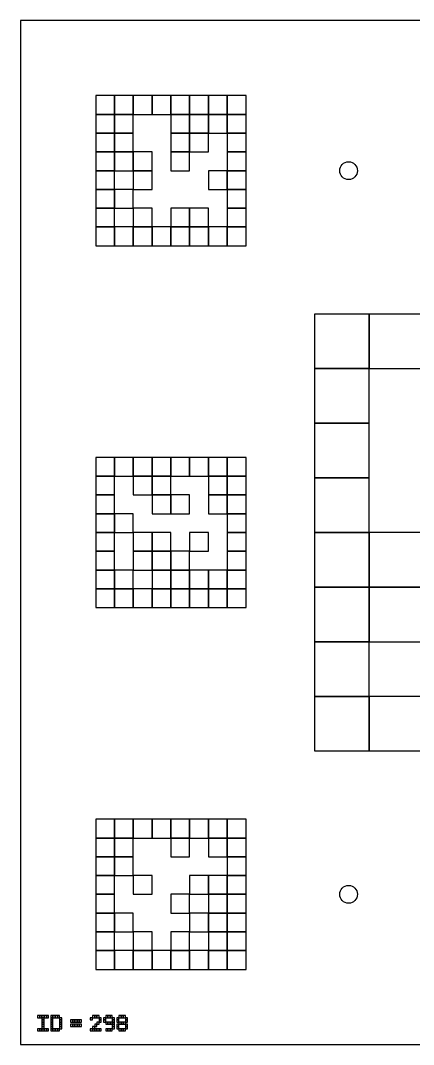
# Model space of a CAD drawing. Extents: x 0 to 1260, y 0 to 1580.
# Drawn here: x 640 to 755, y 1280 to 1580 of the extents above; entities that cross this region are included whole.
import ezdxf

# ---------------------------------------------------------------- set-up
doc = ezdxf.new("R2010")
doc.units = 0
for name, color, linetype in [('BLACK_POCKET', 7, 'CONTINUOUS'), ('BOARD_TEXT', 7, 'CONTINUOUS'), ('CUT', 7, 'CONTINUOUS'), ('MOUNT_HOLE', 6, 'CONTINUOUS')]:
    doc.layers.add(name, color=color, linetype=linetype)

msp = doc.modelspace()

# ---------------------------------------------------------------- linework, layer by layer
at = {"layer": 'BLACK_POCKET'}
for p, q in [((667.5, 1558), (662, 1558)), ((662, 1558), (662, 1552.5)), ((667.5, 1552.5), (667.5, 1558)), ((673, 1558), (667.5, 1558)), ((667.5, 1558), (667.5, 1552.5)), ((673, 1552.5), (673, 1558)), ((678.5, 1558), (673, 1558)), ((673, 1558), (673, 1552.5)), ((678.5, 1552.5), (678.5, 1558)), ((684, 1558), (678.5, 1558)), ((678.5, 1558), (678.5, 1552.5)), ((684, 1552.5), (684, 1558)), ((689.5, 1558), (684, 1558)), ((684, 1558), (684, 1552.5)), ((689.5, 1552.5), (689.5, 1558)), ((695, 1558), (689.5, 1558)), ((689.5, 1558), (689.5, 1552.5)), ((695, 1552.5), (695, 1558)), ((700.5, 1558), (695, 1558)), ((695, 1558), (695, 1552.5)), ((700.5, 1552.5), (700.5, 1558)), ((706, 1558), (700.5, 1558)), ((700.5, 1558), (700.5, 1552.5)), ((706, 1552.5), (706, 1558)), ((662, 1552.5), (667.5, 1552.5)), ((667.5, 1552.5), (662, 1552.5)), ((662, 1552.5), (662, 1547)), ((667.5, 1552.5), (673, 1552.5)), ((667.5, 1547), (667.5, 1552.5)), ((673, 1552.5), (667.5, 1552.5)), ((667.5, 1552.5), (667.5, 1547)), ((673, 1552.5), (678.5, 1552.5)), ((673, 1547), (673, 1552.5)), ((678.5, 1552.5), (684, 1552.5)), ((684, 1552.5), (689.5, 1552.5)), ((689.5, 1552.5), (684, 1552.5)), ((684, 1552.5), (684, 1547)), ((689.5, 1552.5), (695, 1552.5)), ((689.5, 1547), (689.5, 1552.5)), ((695, 1552.5), (689.5, 1552.5)), ((689.5, 1552.5), (689.5, 1547)), ((695, 1552.5), (700.5, 1552.5)), ((695, 1547), (695, 1552.5)), ((700.5, 1552.5), (695, 1552.5)), ((695, 1552.5), (695, 1547)), ((700.5, 1552.5), (706, 1552.5)), ((700.5, 1547), (700.5, 1552.5)), ((706, 1552.5), (700.5, 1552.5)), ((700.5, 1552.5), (700.5, 1547)), ((706, 1547), (706, 1552.5)), ((662, 1547), (667.5, 1547)), ((667.5, 1547), (662, 1547)), ((662, 1547), (662, 1541.5)), ((667.5, 1547), (673, 1547)), ((667.5, 1541.5), (667.5, 1547)), ((673, 1547), (667.5, 1547)), ((667.5, 1547), (667.5, 1541.5)), ((673, 1541.5), (673, 1547)), ((684, 1547), (689.5, 1547)), ((689.5, 1547), (684, 1547)), ((684, 1547), (684, 1541.5)), ((689.5, 1547), (695, 1547)), ((689.5, 1541.5), (689.5, 1547)), ((695, 1547), (689.5, 1547)), ((689.5, 1547), (689.5, 1541.5)), ((695, 1547), (700.5, 1547)), ((695, 1541.5), (695, 1547)), ((700.5, 1547), (706, 1547)), ((706, 1547), (700.5, 1547)), ((700.5, 1547), (700.5, 1541.5)), ((706, 1541.5), (706, 1547)), ((662, 1541.5), (667.5, 1541.5)), ((667.5, 1541.5), (662, 1541.5)), ((662, 1541.5), (662, 1536)), ((667.5, 1541.5), (673, 1541.5)), ((667.5, 1536), (667.5, 1541.5)), ((673, 1541.5), (667.5, 1541.5)), ((667.5, 1541.5), (667.5, 1536)), ((673, 1536), (673, 1541.5)), ((678.5, 1541.5), (673, 1541.5)), ((673, 1541.5), (673, 1536)), ((678.5, 1536), (678.5, 1541.5)), ((684, 1541.5), (689.5, 1541.5)), ((689.5, 1541.5), (684, 1541.5)), ((684, 1541.5), (684, 1536)), ((689.5, 1541.5), (695, 1541.5)), ((689.5, 1536), (689.5, 1541.5)), ((700.5, 1541.5), (706, 1541.5)), ((706, 1541.5), (700.5, 1541.5)), ((700.5, 1541.5), (700.5, 1536)), ((706, 1536), (706, 1541.5)), ((662, 1536), (667.5, 1536)), ((667.5, 1536), (662, 1536)), ((662, 1536), (662, 1530.5)), ((667.5, 1536), (673, 1536)), ((667.5, 1530.5), (667.5, 1536)), ((673, 1536), (678.5, 1536)), ((678.5, 1536), (673, 1536)), ((673, 1536), (673, 1530.5)), ((678.5, 1530.5), (678.5, 1536)), ((684, 1536), (689.5, 1536)), ((700.5, 1536), (695, 1536)), ((695, 1536), (695, 1530.5)), ((700.5, 1536), (706, 1536)), ((700.5, 1530.5), (700.5, 1536)), ((706, 1536), (700.5, 1536)), ((700.5, 1536), (700.5, 1530.5)), ((706, 1530.5), (706, 1536)), ((662, 1530.5), (667.5, 1530.5)), ((667.5, 1530.5), (662, 1530.5)), ((662, 1530.5), (662, 1525)), ((667.5, 1525), (667.5, 1530.5)), ((673, 1530.5), (667.5, 1530.5)), ((667.5, 1530.5), (667.5, 1525)), ((673, 1530.5), (678.5, 1530.5)), ((673, 1525), (673, 1530.5)), ((695, 1530.5), (700.5, 1530.5)), ((700.5, 1530.5), (706, 1530.5)), ((706, 1530.5), (700.5, 1530.5)), ((700.5, 1530.5), (700.5, 1525)), ((706, 1525), (706, 1530.5)), ((662, 1525), (667.5, 1525)), ((667.5, 1525), (662, 1525)), ((662, 1525), (662, 1519.5)), ((667.5, 1525), (673, 1525)), ((667.5, 1519.5), (667.5, 1525)), ((678.5, 1525), (673, 1525)), ((673, 1525), (673, 1519.5)), ((678.5, 1519.5), (678.5, 1525)), ((689.5, 1525), (684, 1525)), ((684, 1525), (684, 1519.5)), ((689.5, 1519.5), (689.5, 1525)), ((695, 1525), (689.5, 1525)), ((689.5, 1525), (689.5, 1519.5)), ((695, 1519.5), (695, 1525)), ((700.5, 1525), (706, 1525)), ((706, 1525), (700.5, 1525)), ((700.5, 1525), (700.5, 1519.5)), ((706, 1519.5), (706, 1525)), ((662, 1519.5), (667.5, 1519.5)), ((667.5, 1519.5), (662, 1519.5)), ((662, 1519.5), (662, 1514)), ((667.5, 1514), (667.5, 1519.5)), ((673, 1519.5), (667.5, 1519.5)), ((667.5, 1519.5), (667.5, 1514)), ((673, 1519.5), (678.5, 1519.5)), ((673, 1514), (673, 1519.5)), ((678.5, 1519.5), (673, 1519.5)), ((673, 1519.5), (673, 1514)), ((678.5, 1514), (678.5, 1519.5)), ((684, 1519.5), (678.5, 1519.5)), ((678.5, 1519.5), (678.5, 1514)), ((684, 1519.5), (689.5, 1519.5)), ((684, 1514), (684, 1519.5)), ((689.5, 1519.5), (684, 1519.5)), ((684, 1519.5), (684, 1514)), ((689.5, 1519.5), (695, 1519.5)), ((689.5, 1514), (689.5, 1519.5)), ((695, 1519.5), (689.5, 1519.5)), ((689.5, 1519.5), (689.5, 1514)), ((695, 1514), (695, 1519.5)), ((700.5, 1519.5), (695, 1519.5)), ((695, 1519.5), (695, 1514)), ((700.5, 1519.5), (706, 1519.5)), ((700.5, 1514), (700.5, 1519.5)), ((706, 1519.5), (700.5, 1519.5)), ((700.5, 1519.5), (700.5, 1514)), ((706, 1514), (706, 1519.5)), ((662, 1514), (667.5, 1514)), ((667.5, 1514), (673, 1514)), ((673, 1514), (678.5, 1514)), ((678.5, 1514), (684, 1514)), ((684, 1514), (689.5, 1514)), ((689.5, 1514), (695, 1514)), ((695, 1514), (700.5, 1514)), ((700.5, 1514), (706, 1514)), ((742, 1494), (726, 1494)), ((726, 1494), (726, 1478)), ((742, 1478), (742, 1494)), ((758, 1494), (742, 1494)), ((742, 1494), (742, 1478)), ((726, 1478), (742, 1478)), ((742, 1478), (726, 1478)), ((726, 1478), (726, 1462)), ((742, 1478), (758, 1478)), ((742, 1462), (742, 1478)), ((726, 1462), (742, 1462)), ((742, 1462), (726, 1462)), ((726, 1462), (726, 1446)), ((742, 1446), (742, 1462)), ((667.5, 1452), (662, 1452)), ((662, 1452), (662, 1446.5)), ((667.5, 1446.5), (667.5, 1452)), ((673, 1452), (667.5, 1452)), ((667.5, 1452), (667.5, 1446.5)), ((673, 1446.5), (673, 1452)), ((678.5, 1452), (673, 1452)), ((673, 1452), (673, 1446.5)), ((678.5, 1446.5), (678.5, 1452)), ((684, 1452), (678.5, 1452)), ((678.5, 1452), (678.5, 1446.5)), ((684, 1446.5), (684, 1452)), ((689.5, 1452), (684, 1452)), ((684, 1452), (684, 1446.5)), ((689.5, 1446.5), (689.5, 1452)), ((695, 1452), (689.5, 1452)), ((689.5, 1452), (689.5, 1446.5)), ((695, 1446.5), (695, 1452)), ((700.5, 1452), (695, 1452)), ((695, 1452), (695, 1446.5)), ((700.5, 1446.5), (700.5, 1452)), ((706, 1452), (700.5, 1452)), ((700.5, 1452), (700.5, 1446.5)), ((706, 1446.5), (706, 1452)), ((662, 1446.5), (667.5, 1446.5)), ((667.5, 1446.5), (662, 1446.5)), ((662, 1446.5), (662, 1441)), ((667.5, 1446.5), (673, 1446.5)), ((667.5, 1441), (667.5, 1446.5)), ((673, 1446.5), (678.5, 1446.5)), ((678.5, 1446.5), (673, 1446.5)), ((673, 1446.5), (673, 1441)), ((678.5, 1446.5), (684, 1446.5)), ((678.5, 1441), (678.5, 1446.5)), ((684, 1446.5), (678.5, 1446.5)), ((678.5, 1446.5), (678.5, 1441)), ((684, 1446.5), (689.5, 1446.5)), ((684, 1441), (684, 1446.5)), ((689.5, 1446.5), (695, 1446.5)), ((695, 1446.5), (700.5, 1446.5)), ((700.5, 1446.5), (695, 1446.5)), ((695, 1446.5), (695, 1441)), ((700.5, 1446.5), (706, 1446.5)), ((700.5, 1441), (700.5, 1446.5)), ((706, 1446.5), (700.5, 1446.5)), ((700.5, 1446.5), (700.5, 1441)), ((706, 1441), (706, 1446.5)), ((726, 1446), (742, 1446)), ((742, 1446), (726, 1446)), ((726, 1446), (726, 1430)), ((742, 1430), (742, 1446)), ((662, 1441), (667.5, 1441)), ((667.5, 1441), (662, 1441)), ((662, 1441), (662, 1435.5)), ((667.5, 1435.5), (667.5, 1441)), ((673, 1441), (678.5, 1441)), ((678.5, 1441), (684, 1441)), ((684, 1441), (678.5, 1441)), ((678.5, 1441), (678.5, 1435.5)), ((684, 1435.5), (684, 1441)), ((689.5, 1441), (684, 1441)), ((684, 1441), (684, 1435.5)), ((689.5, 1435.5), (689.5, 1441)), ((695, 1441), (700.5, 1441)), ((700.5, 1441), (695, 1441)), ((695, 1441), (695, 1435.5)), ((700.5, 1441), (706, 1441)), ((700.5, 1435.5), (700.5, 1441)), ((706, 1441), (700.5, 1441)), ((700.5, 1441), (700.5, 1435.5)), ((706, 1435.5), (706, 1441)), ((662, 1435.5), (667.5, 1435.5)), ((667.5, 1435.5), (662, 1435.5)), ((662, 1435.5), (662, 1430)), ((667.5, 1430), (667.5, 1435.5)), ((673, 1435.5), (667.5, 1435.5)), ((667.5, 1435.5), (667.5, 1430)), ((673, 1430), (673, 1435.5)), ((678.5, 1435.5), (684, 1435.5)), ((684, 1435.5), (689.5, 1435.5)), ((695, 1435.5), (700.5, 1435.5)), ((700.5, 1435.5), (706, 1435.5)), ((706, 1435.5), (700.5, 1435.5)), ((700.5, 1435.5), (700.5, 1430)), ((706, 1430), (706, 1435.5)), ((662, 1430), (667.5, 1430)), ((667.5, 1430), (662, 1430)), ((662, 1430), (662, 1424.5)), ((667.5, 1430), (673, 1430)), ((667.5, 1424.5), (667.5, 1430)), ((678.5, 1430), (673, 1430)), ((673, 1430), (673, 1424.5)), ((678.5, 1424.5), (678.5, 1430)), ((684, 1430), (678.5, 1430)), ((678.5, 1430), (678.5, 1424.5)), ((684, 1424.5), (684, 1430)), ((695, 1430), (689.5, 1430)), ((689.5, 1430), (689.5, 1424.5)), ((695, 1424.5), (695, 1430)), ((700.5, 1430), (706, 1430)), ((706, 1430), (700.5, 1430)), ((700.5, 1430), (700.5, 1424.5)), ((706, 1424.5), (706, 1430)), ((726, 1430), (742, 1430)), ((742, 1430), (726, 1430)), ((726, 1430), (726, 1414)), ((742, 1414), (742, 1430)), ((758, 1430), (742, 1430)), ((742, 1430), (742, 1414)), ((662, 1424.5), (667.5, 1424.5)), ((667.5, 1424.5), (662, 1424.5)), ((662, 1424.5), (662, 1419)), ((667.5, 1419), (667.5, 1424.5)), ((673, 1424.5), (678.5, 1424.5)), ((678.5, 1424.5), (673, 1424.5)), ((673, 1424.5), (673, 1419)), ((678.5, 1424.5), (684, 1424.5)), ((678.5, 1419), (678.5, 1424.5)), ((684, 1424.5), (678.5, 1424.5)), ((678.5, 1424.5), (678.5, 1419)), ((684, 1419), (684, 1424.5)), ((689.5, 1424.5), (684, 1424.5)), ((684, 1424.5), (684, 1419)), ((689.5, 1424.5), (695, 1424.5)), ((689.5, 1419), (689.5, 1424.5)), ((700.5, 1424.5), (706, 1424.5)), ((706, 1424.5), (700.5, 1424.5)), ((700.5, 1424.5), (700.5, 1419)), ((706, 1419), (706, 1424.5)), ((662, 1419), (667.5, 1419)), ((667.5, 1419), (662, 1419)), ((662, 1419), (662, 1413.5)), ((667.5, 1413.5), (667.5, 1419)), ((673, 1419), (667.5, 1419)), ((667.5, 1419), (667.5, 1413.5)), ((673, 1419), (678.5, 1419)), ((673, 1413.5), (673, 1419)), ((678.5, 1419), (684, 1419)), ((684, 1419), (678.5, 1419)), ((678.5, 1419), (678.5, 1413.5)), ((684, 1419), (689.5, 1419)), ((684, 1413.5), (684, 1419)), ((689.5, 1419), (684, 1419)), ((684, 1419), (684, 1413.5)), ((689.5, 1413.5), (689.5, 1419)), ((695, 1419), (689.5, 1419)), ((689.5, 1419), (689.5, 1413.5)), ((695, 1413.5), (695, 1419)), ((700.5, 1419), (695, 1419)), ((695, 1419), (695, 1413.5)), ((700.5, 1419), (706, 1419)), ((700.5, 1413.5), (700.5, 1419)), ((706, 1419), (700.5, 1419)), ((700.5, 1419), (700.5, 1413.5)), ((706, 1413.5), (706, 1419)), ((662, 1413.5), (667.5, 1413.5)), ((667.5, 1413.5), (662, 1413.5)), ((662, 1413.5), (662, 1408)), ((667.5, 1413.5), (673, 1413.5)), ((667.5, 1408), (667.5, 1413.5)), ((673, 1413.5), (667.5, 1413.5)), ((667.5, 1413.5), (667.5, 1408)), ((673, 1408), (673, 1413.5)), ((678.5, 1413.5), (673, 1413.5)), ((673, 1413.5), (673, 1408)), ((678.5, 1413.5), (684, 1413.5)), ((678.5, 1408), (678.5, 1413.5)), ((684, 1413.5), (678.5, 1413.5)), ((678.5, 1413.5), (678.5, 1408)), ((684, 1413.5), (689.5, 1413.5)), ((684, 1408), (684, 1413.5)), ((689.5, 1413.5), (684, 1413.5)), ((684, 1413.5), (684, 1408)), ((689.5, 1413.5), (695, 1413.5)), ((689.5, 1408), (689.5, 1413.5)), ((695, 1413.5), (689.5, 1413.5)), ((689.5, 1413.5), (689.5, 1408)), ((695, 1413.5), (700.5, 1413.5)), ((695, 1408), (695, 1413.5)), ((700.5, 1413.5), (695, 1413.5)), ((695, 1413.5), (695, 1408)), ((700.5, 1413.5), (706, 1413.5)), ((700.5, 1408), (700.5, 1413.5)), ((706, 1413.5), (700.5, 1413.5)), ((700.5, 1413.5), (700.5, 1408)), ((706, 1408), (706, 1413.5)), ((726, 1414), (742, 1414)), ((742, 1414), (726, 1414)), ((726, 1414), (726, 1398)), ((742, 1414), (758, 1414)), ((742, 1398), (742, 1414)), ((758, 1414), (742, 1414)), ((742, 1414), (742, 1398)), ((662, 1408), (667.5, 1408)), ((667.5, 1408), (673, 1408)), ((673, 1408), (678.5, 1408)), ((678.5, 1408), (684, 1408)), ((684, 1408), (689.5, 1408)), ((689.5, 1408), (695, 1408)), ((695, 1408), (700.5, 1408)), ((700.5, 1408), (706, 1408)), ((726, 1398), (742, 1398)), ((742, 1398), (726, 1398)), ((726, 1398), (726, 1382)), ((742, 1398), (758, 1398)), ((742, 1382), (742, 1398)), ((726, 1382), (742, 1382)), ((742, 1382), (726, 1382)), ((726, 1382), (726, 1366)), ((742, 1366), (742, 1382)), ((758, 1382), (742, 1382)), ((742, 1382), (742, 1366)), ((726, 1366), (742, 1366)), ((742, 1366), (758, 1366)), ((667.5, 1346), (662, 1346)), ((662, 1346), (662, 1340.5)), ((667.5, 1340.5), (667.5, 1346)), ((673, 1346), (667.5, 1346)), ((667.5, 1346), (667.5, 1340.5)), ((673, 1340.5), (673, 1346)), ((678.5, 1346), (673, 1346)), ((673, 1346), (673, 1340.5)), ((678.5, 1340.5), (678.5, 1346)), ((684, 1346), (678.5, 1346)), ((678.5, 1346), (678.5, 1340.5)), ((684, 1340.5), (684, 1346)), ((689.5, 1346), (684, 1346)), ((684, 1346), (684, 1340.5)), ((689.5, 1340.5), (689.5, 1346)), ((695, 1346), (689.5, 1346)), ((689.5, 1346), (689.5, 1340.5)), ((695, 1340.5), (695, 1346)), ((700.5, 1346), (695, 1346)), ((695, 1346), (695, 1340.5)), ((700.5, 1340.5), (700.5, 1346)), ((706, 1346), (700.5, 1346)), ((700.5, 1346), (700.5, 1340.5)), ((706, 1340.5), (706, 1346)), ((662, 1340.5), (667.5, 1340.5)), ((667.5, 1340.5), (662, 1340.5)), ((662, 1340.5), (662, 1335)), ((667.5, 1340.5), (673, 1340.5)), ((667.5, 1335), (667.5, 1340.5)), ((673, 1340.5), (667.5, 1340.5)), ((667.5, 1340.5), (667.5, 1335)), ((673, 1340.5), (678.5, 1340.5)), ((673, 1335), (673, 1340.5)), ((678.5, 1340.5), (684, 1340.5)), ((684, 1340.5), (689.5, 1340.5)), ((689.5, 1340.5), (684, 1340.5)), ((684, 1340.5), (684, 1335)), ((689.5, 1340.5), (695, 1340.5)), ((689.5, 1335), (689.5, 1340.5)), ((695, 1340.5), (700.5, 1340.5)), ((700.5, 1340.5), (695, 1340.5)), ((695, 1340.5), (695, 1335)), ((700.5, 1340.5), (706, 1340.5)), ((700.5, 1335), (700.5, 1340.5)), ((706, 1340.5), (700.5, 1340.5)), ((700.5, 1340.5), (700.5, 1335)), ((706, 1335), (706, 1340.5)), ((662, 1335), (667.5, 1335)), ((667.5, 1335), (662, 1335)), ((662, 1335), (662, 1329.5)), ((667.5, 1335), (673, 1335)), ((667.5, 1329.5), (667.5, 1335)), ((673, 1335), (667.5, 1335)), ((667.5, 1335), (667.5, 1329.5)), ((673, 1329.5), (673, 1335)), ((684, 1335), (689.5, 1335)), ((695, 1335), (700.5, 1335)), ((700.5, 1335), (706, 1335)), ((706, 1335), (700.5, 1335)), ((700.5, 1335), (700.5, 1329.5)), ((706, 1329.5), (706, 1335)), ((662, 1329.5), (667.5, 1329.5)), ((667.5, 1329.5), (662, 1329.5)), ((662, 1329.5), (662, 1324)), ((667.5, 1329.5), (673, 1329.5)), ((667.5, 1324), (667.5, 1329.5)), ((678.5, 1329.5), (673, 1329.5)), ((673, 1329.5), (673, 1324)), ((678.5, 1324), (678.5, 1329.5)), ((695, 1329.5), (689.5, 1329.5)), ((689.5, 1329.5), (689.5, 1324)), ((695, 1324), (695, 1329.5)), ((700.5, 1329.5), (695, 1329.5)), ((695, 1329.5), (695, 1324)), ((700.5, 1329.5), (706, 1329.5)), ((700.5, 1324), (700.5, 1329.5)), ((706, 1329.5), (700.5, 1329.5)), ((700.5, 1329.5), (700.5, 1324)), ((706, 1324), (706, 1329.5)), ((662, 1324), (667.5, 1324)), ((667.5, 1324), (662, 1324)), ((662, 1324), (662, 1318.5)), ((667.5, 1318.5), (667.5, 1324)), ((673, 1324), (678.5, 1324)), ((689.5, 1324), (684, 1324)), ((684, 1324), (684, 1318.5)), ((689.5, 1324), (695, 1324)), ((689.5, 1318.5), (689.5, 1324)), ((695, 1324), (700.5, 1324)), ((700.5, 1324), (695, 1324)), ((695, 1324), (695, 1318.5)), ((700.5, 1324), (706, 1324)), ((700.5, 1318.5), (700.5, 1324)), ((706, 1324), (700.5, 1324)), ((700.5, 1324), (700.5, 1318.5)), ((706, 1318.5), (706, 1324)), ((662, 1318.5), (667.5, 1318.5)), ((667.5, 1318.5), (662, 1318.5)), ((662, 1318.5), (662, 1313)), ((667.5, 1313), (667.5, 1318.5)), ((673, 1318.5), (667.5, 1318.5)), ((667.5, 1318.5), (667.5, 1313)), ((673, 1313), (673, 1318.5)), ((684, 1318.5), (689.5, 1318.5)), ((695, 1318.5), (689.5, 1318.5)), ((689.5, 1318.5), (689.5, 1313)), ((695, 1318.5), (700.5, 1318.5)), ((695, 1313), (695, 1318.5)), ((700.5, 1318.5), (695, 1318.5)), ((695, 1318.5), (695, 1313)), ((700.5, 1318.5), (706, 1318.5)), ((700.5, 1313), (700.5, 1318.5)), ((706, 1318.5), (700.5, 1318.5)), ((700.5, 1318.5), (700.5, 1313)), ((706, 1313), (706, 1318.5)), ((662, 1313), (667.5, 1313)), ((667.5, 1313), (662, 1313)), ((662, 1313), (662, 1307.5)), ((667.5, 1313), (673, 1313)), ((667.5, 1307.5), (667.5, 1313)), ((678.5, 1313), (673, 1313)), ((673, 1313), (673, 1307.5)), ((678.5, 1307.5), (678.5, 1313)), ((689.5, 1313), (684, 1313)), ((684, 1313), (684, 1307.5)), ((689.5, 1313), (695, 1313)), ((689.5, 1307.5), (689.5, 1313)), ((695, 1313), (700.5, 1313)), ((700.5, 1313), (695, 1313)), ((695, 1313), (695, 1307.5)), ((700.5, 1313), (706, 1313)), ((700.5, 1307.5), (700.5, 1313)), ((706, 1313), (700.5, 1313)), ((700.5, 1313), (700.5, 1307.5)), ((706, 1307.5), (706, 1313)), ((662, 1307.5), (667.5, 1307.5)), ((667.5, 1307.5), (662, 1307.5)), ((662, 1307.5), (662, 1302)), ((667.5, 1302), (667.5, 1307.5)), ((673, 1307.5), (667.5, 1307.5)), ((667.5, 1307.5), (667.5, 1302)), ((673, 1307.5), (678.5, 1307.5)), ((673, 1302), (673, 1307.5)), ((678.5, 1307.5), (673, 1307.5)), ((673, 1307.5), (673, 1302)), ((678.5, 1302), (678.5, 1307.5)), ((684, 1307.5), (678.5, 1307.5)), ((678.5, 1307.5), (678.5, 1302)), ((684, 1307.5), (689.5, 1307.5)), ((684, 1302), (684, 1307.5)), ((689.5, 1307.5), (684, 1307.5)), ((684, 1307.5), (684, 1302)), ((689.5, 1302), (689.5, 1307.5)), ((695, 1307.5), (689.5, 1307.5)), ((689.5, 1307.5), (689.5, 1302)), ((695, 1307.5), (700.5, 1307.5)), ((695, 1302), (695, 1307.5)), ((700.5, 1307.5), (695, 1307.5)), ((695, 1307.5), (695, 1302)), ((700.5, 1307.5), (706, 1307.5)), ((700.5, 1302), (700.5, 1307.5)), ((706, 1307.5), (700.5, 1307.5)), ((700.5, 1307.5), (700.5, 1302)), ((706, 1302), (706, 1307.5)), ((662, 1302), (667.5, 1302)), ((667.5, 1302), (673, 1302)), ((673, 1302), (678.5, 1302)), ((678.5, 1302), (684, 1302)), ((684, 1302), (689.5, 1302)), ((689.5, 1302), (695, 1302)), ((695, 1302), (700.5, 1302)), ((700.5, 1302), (706, 1302))]:
    msp.add_line(p, q, dxfattribs=at)
at = {"layer": 'BOARD_TEXT'}
for p, q in [((645.642857, 1288.5), (645, 1288.5)), ((645, 1288.5), (645, 1287.857143)), ((645, 1287.857143), (645.642857, 1287.857143)), ((645.642857, 1287.857143), (645.642857, 1288.5)), ((646.285714, 1288.5), (645.642857, 1288.5)), ((645.642857, 1288.5), (645.642857, 1287.857143)), ((645.642857, 1287.857143), (646.285714, 1287.857143)), ((646.285714, 1287.857143), (646.285714, 1288.5)), ((646.928571, 1288.5), (646.285714, 1288.5)), ((646.285714, 1288.5), (646.285714, 1287.857143)), ((646.285714, 1287.857143), (646.928571, 1287.857143)), ((646.928571, 1287.857143), (646.285714, 1287.857143)), ((646.285714, 1287.857143), (646.285714, 1287.214286)), ((646.285714, 1287.214286), (646.928571, 1287.214286)), ((646.928571, 1287.214286), (646.285714, 1287.214286)), ((646.285714, 1287.214286), (646.285714, 1286.571429)), ((646.928571, 1287.857143), (646.928571, 1288.5)), ((647.571429, 1288.5), (646.928571, 1288.5)), ((646.928571, 1288.5), (646.928571, 1287.857143)), ((646.928571, 1287.857143), (647.571429, 1287.857143)), ((646.928571, 1287.214286), (646.928571, 1287.857143)), ((646.928571, 1286.571429), (646.928571, 1287.214286)), ((647.571429, 1287.857143), (647.571429, 1288.5)), ((648.214286, 1288.5), (647.571429, 1288.5)), ((647.571429, 1288.5), (647.571429, 1287.857143)), ((647.571429, 1287.857143), (648.214286, 1287.857143)), ((648.214286, 1287.857143), (648.214286, 1288.5)), ((649.5, 1288.5), (648.857143, 1288.5)), ((648.857143, 1288.5), (648.857143, 1287.857143)), ((648.857143, 1287.857143), (649.5, 1287.857143)), ((649.5, 1287.857143), (648.857143, 1287.857143)), ((648.857143, 1287.857143), (648.857143, 1287.214286)), ((648.857143, 1287.214286), (649.5, 1287.214286)), ((649.5, 1287.214286), (648.857143, 1287.214286)), ((648.857143, 1287.214286), (648.857143, 1286.571429)), ((649.5, 1287.857143), (649.5, 1288.5)), ((650.142857, 1288.5), (649.5, 1288.5)), ((649.5, 1288.5), (649.5, 1287.857143)), ((649.5, 1287.857143), (650.142857, 1287.857143)), ((649.5, 1287.214286), (649.5, 1287.857143)), ((649.5, 1286.571429), (649.5, 1287.214286)), ((650.142857, 1287.857143), (650.142857, 1288.5)), ((650.785714, 1288.5), (650.142857, 1288.5)), ((650.142857, 1288.5), (650.142857, 1287.857143)), ((650.142857, 1287.857143), (650.785714, 1287.857143)), ((650.785714, 1287.857143), (650.785714, 1288.5)), ((651.428571, 1288.5), (650.785714, 1288.5)), ((650.785714, 1288.5), (650.785714, 1287.857143)), ((650.785714, 1287.857143), (651.428571, 1287.857143)), ((651.428571, 1287.857143), (651.428571, 1288.5)), ((652.071429, 1287.857143), (651.428571, 1287.857143)), ((651.428571, 1287.857143), (651.428571, 1287.214286)), ((651.428571, 1287.214286), (652.071429, 1287.214286)), ((652.071429, 1287.214286), (651.428571, 1287.214286)), ((651.428571, 1287.214286), (651.428571, 1286.571429)), ((652.071429, 1287.214286), (652.071429, 1287.857143)), ((652.071429, 1286.571429), (652.071429, 1287.214286)), ((655.285714, 1287.214286), (654.642857, 1287.214286)), ((654.642857, 1287.214286), (654.642857, 1286.571429)), ((655.285714, 1286.571429), (655.285714, 1287.214286)), ((655.928571, 1287.214286), (655.285714, 1287.214286)), ((655.285714, 1287.214286), (655.285714, 1286.571429)), ((655.928571, 1286.571429), (655.928571, 1287.214286)), ((656.571429, 1287.214286), (655.928571, 1287.214286)), ((655.928571, 1287.214286), (655.928571, 1286.571429)), ((656.571429, 1286.571429), (656.571429, 1287.214286)), ((657.214286, 1287.214286), (656.571429, 1287.214286)), ((656.571429, 1287.214286), (656.571429, 1286.571429)), ((657.214286, 1286.571429), (657.214286, 1287.214286)), ((657.857143, 1287.214286), (657.214286, 1287.214286)), ((657.214286, 1287.214286), (657.214286, 1286.571429)), ((657.857143, 1286.571429), (657.857143, 1287.214286)), ((661.071429, 1287.857143), (660.428571, 1287.857143)), ((660.428571, 1287.857143), (660.428571, 1287.214286)), ((660.428571, 1287.214286), (661.071429, 1287.214286)), ((661.714286, 1288.5), (661.071429, 1288.5)), ((661.071429, 1288.5), (661.071429, 1287.857143)), ((661.071429, 1287.857143), (661.714286, 1287.857143)), ((661.071429, 1287.214286), (661.071429, 1287.857143)), ((661.714286, 1287.857143), (661.714286, 1288.5)), ((662.357143, 1288.5), (661.714286, 1288.5)), ((661.714286, 1288.5), (661.714286, 1287.857143)), ((661.714286, 1287.857143), (662.357143, 1287.857143)), ((662.357143, 1287.857143), (662.357143, 1288.5)), ((663, 1288.5), (662.357143, 1288.5)), ((662.357143, 1288.5), (662.357143, 1287.857143)), ((662.357143, 1287.857143), (663, 1287.857143)), ((663, 1287.857143), (663, 1288.5)), ((663.642857, 1287.857143), (663, 1287.857143)), ((663, 1287.857143), (663, 1287.214286)), ((663, 1287.214286), (663.642857, 1287.214286)), ((663.642857, 1287.214286), (663, 1287.214286)), ((663, 1287.214286), (663, 1286.571429)), ((663.642857, 1287.214286), (663.642857, 1287.857143)), ((663.642857, 1286.571429), (663.642857, 1287.214286)), ((664.928571, 1287.857143), (664.285714, 1287.857143)), ((664.285714, 1287.857143), (664.285714, 1287.214286)), ((664.285714, 1287.214286), (664.928571, 1287.214286)), ((664.928571, 1287.214286), (664.285714, 1287.214286)), ((664.285714, 1287.214286), (664.285714, 1286.571429)), ((665.571429, 1288.5), (664.928571, 1288.5)), ((664.928571, 1288.5), (664.928571, 1287.857143)), ((664.928571, 1287.857143), (665.571429, 1287.857143)), ((664.928571, 1287.214286), (664.928571, 1287.857143)), ((664.928571, 1286.571429), (664.928571, 1287.214286)), ((665.571429, 1287.857143), (665.571429, 1288.5)), ((666.214286, 1288.5), (665.571429, 1288.5)), ((665.571429, 1288.5), (665.571429, 1287.857143)), ((665.571429, 1287.857143), (666.214286, 1287.857143)), ((666.214286, 1287.857143), (666.214286, 1288.5)), ((666.857143, 1288.5), (666.214286, 1288.5)), ((666.214286, 1288.5), (666.214286, 1287.857143)), ((666.214286, 1287.857143), (666.857143, 1287.857143)), ((666.857143, 1287.857143), (666.857143, 1288.5)), ((667.5, 1287.857143), (666.857143, 1287.857143)), ((666.857143, 1287.857143), (666.857143, 1287.214286)), ((666.857143, 1287.214286), (667.5, 1287.214286)), ((667.5, 1287.214286), (666.857143, 1287.214286)), ((666.857143, 1287.214286), (666.857143, 1286.571429)), ((667.5, 1287.214286), (667.5, 1287.857143)), ((667.5, 1286.571429), (667.5, 1287.214286)), ((668.785714, 1287.857143), (668.142857, 1287.857143)), ((668.142857, 1287.857143), (668.142857, 1287.214286)), ((668.142857, 1287.214286), (668.785714, 1287.214286)), ((668.785714, 1287.214286), (668.142857, 1287.214286)), ((668.142857, 1287.214286), (668.142857, 1286.571429)), ((669.428571, 1288.5), (668.785714, 1288.5)), ((668.785714, 1288.5), (668.785714, 1287.857143)), ((668.785714, 1287.857143), (669.428571, 1287.857143)), ((668.785714, 1287.214286), (668.785714, 1287.857143)), ((668.785714, 1286.571429), (668.785714, 1287.214286)), ((669.428571, 1287.857143), (669.428571, 1288.5)), ((670.071429, 1288.5), (669.428571, 1288.5)), ((669.428571, 1288.5), (669.428571, 1287.857143)), ((669.428571, 1287.857143), (670.071429, 1287.857143)), ((670.071429, 1287.857143), (670.071429, 1288.5)), ((670.714286, 1288.5), (670.071429, 1288.5)), ((670.071429, 1288.5), (670.071429, 1287.857143)), ((670.071429, 1287.857143), (670.714286, 1287.857143)), ((670.714286, 1287.857143), (670.714286, 1288.5)), ((671.357143, 1287.857143), (670.714286, 1287.857143)), ((670.714286, 1287.857143), (670.714286, 1287.214286)), ((670.714286, 1287.214286), (671.357143, 1287.214286)), ((671.357143, 1287.214286), (670.714286, 1287.214286)), ((670.714286, 1287.214286), (670.714286, 1286.571429)), ((671.357143, 1287.214286), (671.357143, 1287.857143)), ((671.357143, 1286.571429), (671.357143, 1287.214286)), ((645.642857, 1284.642857), (645, 1284.642857)), ((645, 1284.642857), (645, 1284)), ((645, 1284), (645.642857, 1284)), ((645.642857, 1284), (645.642857, 1284.642857)), ((646.285714, 1284.642857), (645.642857, 1284.642857)), ((645.642857, 1284.642857), (645.642857, 1284)), ((645.642857, 1284), (646.285714, 1284)), ((646.285714, 1286.571429), (646.928571, 1286.571429)), ((646.928571, 1286.571429), (646.285714, 1286.571429)), ((646.285714, 1286.571429), (646.285714, 1285.928571)), ((646.285714, 1285.928571), (646.928571, 1285.928571)), ((646.928571, 1285.928571), (646.285714, 1285.928571)), ((646.285714, 1285.928571), (646.285714, 1285.285714)), ((646.285714, 1285.285714), (646.928571, 1285.285714)), ((646.928571, 1285.285714), (646.285714, 1285.285714)), ((646.285714, 1285.285714), (646.285714, 1284.642857)), ((646.285714, 1284.642857), (646.928571, 1284.642857)), ((646.285714, 1284), (646.285714, 1284.642857)), ((646.928571, 1284.642857), (646.285714, 1284.642857)), ((646.285714, 1284.642857), (646.285714, 1284)), ((646.285714, 1284), (646.928571, 1284)), ((646.928571, 1285.928571), (646.928571, 1286.571429)), ((646.928571, 1285.285714), (646.928571, 1285.928571)), ((646.928571, 1284.642857), (646.928571, 1285.285714)), ((646.928571, 1284), (646.928571, 1284.642857)), ((647.571429, 1284.642857), (646.928571, 1284.642857)), ((646.928571, 1284.642857), (646.928571, 1284)), ((646.928571, 1284), (647.571429, 1284)), ((647.571429, 1284), (647.571429, 1284.642857)), ((648.214286, 1284.642857), (647.571429, 1284.642857)), ((647.571429, 1284.642857), (647.571429, 1284)), ((647.571429, 1284), (648.214286, 1284)), ((648.214286, 1284), (648.214286, 1284.642857)), ((648.857143, 1286.571429), (649.5, 1286.571429)), ((649.5, 1286.571429), (648.857143, 1286.571429)), ((648.857143, 1286.571429), (648.857143, 1285.928571)), ((648.857143, 1285.928571), (649.5, 1285.928571)), ((649.5, 1285.928571), (648.857143, 1285.928571)), ((648.857143, 1285.928571), (648.857143, 1285.285714)), ((648.857143, 1285.285714), (649.5, 1285.285714)), ((649.5, 1285.285714), (648.857143, 1285.285714)), ((648.857143, 1285.285714), (648.857143, 1284.642857)), ((648.857143, 1284.642857), (649.5, 1284.642857)), ((649.5, 1284.642857), (648.857143, 1284.642857)), ((648.857143, 1284.642857), (648.857143, 1284)), ((648.857143, 1284), (649.5, 1284)), ((649.5, 1285.928571), (649.5, 1286.571429)), ((649.5, 1285.285714), (649.5, 1285.928571)), ((649.5, 1284.642857), (649.5, 1285.285714)), ((649.5, 1284), (649.5, 1284.642857)), ((650.142857, 1284.642857), (649.5, 1284.642857)), ((649.5, 1284.642857), (649.5, 1284)), ((649.5, 1284), (650.142857, 1284)), ((650.142857, 1284), (650.142857, 1284.642857)), ((650.785714, 1284.642857), (650.142857, 1284.642857)), ((650.142857, 1284.642857), (650.142857, 1284)), ((650.142857, 1284), (650.785714, 1284)), ((650.785714, 1284), (650.785714, 1284.642857)), ((651.428571, 1284.642857), (650.785714, 1284.642857)), ((650.785714, 1284.642857), (650.785714, 1284)), ((650.785714, 1284), (651.428571, 1284)), ((651.428571, 1286.571429), (652.071429, 1286.571429)), ((652.071429, 1286.571429), (651.428571, 1286.571429)), ((651.428571, 1286.571429), (651.428571, 1285.928571)), ((651.428571, 1285.928571), (652.071429, 1285.928571)), ((652.071429, 1285.928571), (651.428571, 1285.928571)), ((651.428571, 1285.928571), (651.428571, 1285.285714)), ((651.428571, 1285.285714), (652.071429, 1285.285714)), ((652.071429, 1285.285714), (651.428571, 1285.285714)), ((651.428571, 1285.285714), (651.428571, 1284.642857)), ((651.428571, 1284.642857), (652.071429, 1284.642857)), ((651.428571, 1284), (651.428571, 1284.642857)), ((652.071429, 1285.928571), (652.071429, 1286.571429)), ((652.071429, 1285.285714), (652.071429, 1285.928571)), ((652.071429, 1284.642857), (652.071429, 1285.285714)), ((654.642857, 1286.571429), (655.285714, 1286.571429)), ((655.285714, 1285.928571), (654.642857, 1285.928571)), ((654.642857, 1285.928571), (654.642857, 1285.285714)), ((654.642857, 1285.285714), (655.285714, 1285.285714)), ((655.285714, 1286.571429), (655.928571, 1286.571429)), ((655.285714, 1285.285714), (655.285714, 1285.928571)), ((655.928571, 1285.928571), (655.285714, 1285.928571)), ((655.285714, 1285.928571), (655.285714, 1285.285714)), ((655.285714, 1285.285714), (655.928571, 1285.285714)), ((655.928571, 1286.571429), (656.571429, 1286.571429)), ((655.928571, 1285.285714), (655.928571, 1285.928571)), ((656.571429, 1285.928571), (655.928571, 1285.928571)), ((655.928571, 1285.928571), (655.928571, 1285.285714)), ((655.928571, 1285.285714), (656.571429, 1285.285714)), ((656.571429, 1286.571429), (657.214286, 1286.571429)), ((656.571429, 1285.285714), (656.571429, 1285.928571)), ((657.214286, 1285.928571), (656.571429, 1285.928571)), ((656.571429, 1285.928571), (656.571429, 1285.285714)), ((656.571429, 1285.285714), (657.214286, 1285.285714)), ((657.214286, 1286.571429), (657.857143, 1286.571429)), ((657.214286, 1285.285714), (657.214286, 1285.928571)), ((657.857143, 1285.928571), (657.214286, 1285.928571)), ((657.214286, 1285.928571), (657.214286, 1285.285714)), ((657.214286, 1285.285714), (657.857143, 1285.285714)), ((657.857143, 1285.285714), (657.857143, 1285.928571)), ((661.071429, 1284.642857), (660.428571, 1284.642857)), ((660.428571, 1284.642857), (660.428571, 1284)), ((660.428571, 1284), (661.071429, 1284)), ((661.714286, 1285.285714), (661.071429, 1285.285714)), ((661.071429, 1285.285714), (661.071429, 1284.642857)), ((661.071429, 1284.642857), (661.714286, 1284.642857)), ((661.071429, 1284), (661.071429, 1284.642857)), ((661.714286, 1284.642857), (661.071429, 1284.642857)), ((661.071429, 1284.642857), (661.071429, 1284)), ((661.071429, 1284), (661.714286, 1284)), ((662.357143, 1285.928571), (661.714286, 1285.928571)), ((661.714286, 1285.928571), (661.714286, 1285.285714)), ((661.714286, 1285.285714), (662.357143, 1285.285714)), ((661.714286, 1284.642857), (661.714286, 1285.285714)), ((661.714286, 1284), (661.714286, 1284.642857)), ((662.357143, 1284.642857), (661.714286, 1284.642857)), ((661.714286, 1284.642857), (661.714286, 1284)), ((661.714286, 1284), (662.357143, 1284)), ((663, 1286.571429), (662.357143, 1286.571429)), ((662.357143, 1286.571429), (662.357143, 1285.928571)), ((662.357143, 1285.928571), (663, 1285.928571)), ((662.357143, 1285.285714), (662.357143, 1285.928571)), ((662.357143, 1284), (662.357143, 1284.642857)), ((663, 1284.642857), (662.357143, 1284.642857)), ((662.357143, 1284.642857), (662.357143, 1284)), ((662.357143, 1284), (663, 1284)), ((663, 1286.571429), (663.642857, 1286.571429)), ((663, 1285.928571), (663, 1286.571429)), ((663, 1284), (663, 1284.642857)), ((663.642857, 1284.642857), (663, 1284.642857)), ((663, 1284.642857), (663, 1284)), ((663, 1284), (663.642857, 1284)), ((663.642857, 1284), (663.642857, 1284.642857)), ((664.285714, 1286.571429), (664.928571, 1286.571429)), ((665.571429, 1286.571429), (664.928571, 1286.571429)), ((664.928571, 1286.571429), (664.928571, 1285.928571)), ((664.928571, 1285.928571), (665.571429, 1285.928571)), ((665.571429, 1284.642857), (664.928571, 1284.642857)), ((664.928571, 1284.642857), (664.928571, 1284)), ((664.928571, 1284), (665.571429, 1284)), ((665.571429, 1285.928571), (665.571429, 1286.571429)), ((666.214286, 1286.571429), (665.571429, 1286.571429)), ((665.571429, 1286.571429), (665.571429, 1285.928571)), ((665.571429, 1285.928571), (666.214286, 1285.928571)), ((665.571429, 1284), (665.571429, 1284.642857)), ((666.214286, 1284.642857), (665.571429, 1284.642857)), ((665.571429, 1284.642857), (665.571429, 1284)), ((665.571429, 1284), (666.214286, 1284)), ((666.214286, 1285.928571), (666.214286, 1286.571429)), ((666.857143, 1286.571429), (666.214286, 1286.571429)), ((666.214286, 1286.571429), (666.214286, 1285.928571)), ((666.214286, 1285.928571), (666.857143, 1285.928571)), ((666.214286, 1284), (666.214286, 1284.642857)), ((666.857143, 1284.642857), (666.214286, 1284.642857)), ((666.214286, 1284.642857), (666.214286, 1284)), ((666.214286, 1284), (666.857143, 1284)), ((666.857143, 1286.571429), (667.5, 1286.571429)), ((666.857143, 1285.928571), (666.857143, 1286.571429)), ((667.5, 1286.571429), (666.857143, 1286.571429)), ((666.857143, 1286.571429), (666.857143, 1285.928571)), ((666.857143, 1285.928571), (667.5, 1285.928571)), ((667.5, 1285.928571), (666.857143, 1285.928571)), ((666.857143, 1285.928571), (666.857143, 1285.285714)), ((666.857143, 1285.285714), (667.5, 1285.285714)), ((667.5, 1285.285714), (666.857143, 1285.285714)), ((666.857143, 1285.285714), (666.857143, 1284.642857)), ((666.857143, 1284.642857), (667.5, 1284.642857)), ((666.857143, 1284), (666.857143, 1284.642857)), ((667.5, 1285.928571), (667.5, 1286.571429)), ((667.5, 1285.285714), (667.5, 1285.928571)), ((667.5, 1284.642857), (667.5, 1285.285714)), ((668.142857, 1286.571429), (668.785714, 1286.571429)), ((668.785714, 1285.928571), (668.142857, 1285.928571)), ((668.142857, 1285.928571), (668.142857, 1285.285714)), ((668.142857, 1285.285714), (668.785714, 1285.285714)), ((668.785714, 1285.285714), (668.142857, 1285.285714)), ((668.142857, 1285.285714), (668.142857, 1284.642857)), ((668.142857, 1284.642857), (668.785714, 1284.642857)), ((669.428571, 1286.571429), (668.785714, 1286.571429)), ((668.785714, 1286.571429), (668.785714, 1285.928571)), ((668.785714, 1285.928571), (669.428571, 1285.928571)), ((668.785714, 1285.285714), (668.785714, 1285.928571)), ((668.785714, 1284.642857), (668.785714, 1285.285714)), ((669.428571, 1284.642857), (668.785714, 1284.642857)), ((668.785714, 1284.642857), (668.785714, 1284)), ((668.785714, 1284), (669.428571, 1284)), ((669.428571, 1285.928571), (669.428571, 1286.571429)), ((670.071429, 1286.571429), (669.428571, 1286.571429)), ((669.428571, 1286.571429), (669.428571, 1285.928571)), ((669.428571, 1285.928571), (670.071429, 1285.928571)), ((669.428571, 1284), (669.428571, 1284.642857)), ((670.071429, 1284.642857), (669.428571, 1284.642857)), ((669.428571, 1284.642857), (669.428571, 1284)), ((669.428571, 1284), (670.071429, 1284)), ((670.071429, 1285.928571), (670.071429, 1286.571429)), ((670.714286, 1286.571429), (670.071429, 1286.571429)), ((670.071429, 1286.571429), (670.071429, 1285.928571)), ((670.071429, 1285.928571), (670.714286, 1285.928571)), ((670.071429, 1284), (670.071429, 1284.642857)), ((670.714286, 1284.642857), (670.071429, 1284.642857)), ((670.071429, 1284.642857), (670.071429, 1284)), ((670.071429, 1284), (670.714286, 1284)), ((670.714286, 1286.571429), (671.357143, 1286.571429)), ((670.714286, 1285.928571), (670.714286, 1286.571429)), ((671.357143, 1285.928571), (670.714286, 1285.928571)), ((670.714286, 1285.928571), (670.714286, 1285.285714)), ((670.714286, 1285.285714), (671.357143, 1285.285714)), ((671.357143, 1285.285714), (670.714286, 1285.285714)), ((670.714286, 1285.285714), (670.714286, 1284.642857)), ((670.714286, 1284.642857), (671.357143, 1284.642857)), ((670.714286, 1284), (670.714286, 1284.642857)), ((671.357143, 1285.285714), (671.357143, 1285.928571)), ((671.357143, 1284.642857), (671.357143, 1285.285714))]:
    msp.add_line(p, q, dxfattribs=at)
at = {"layer": 'CUT'}
for p, q in [((940, 1580), (640, 1580)), ((640, 1580), (640, 1280)), ((640, 1280), (940, 1280))]:
    msp.add_line(p, q, dxfattribs=at)
at = {"layer": 'MOUNT_HOLE'}
for centre in [(736, 1536), (736, 1324)]:
    msp.add_circle(centre, 2.6, dxfattribs=at)

doc.saveas('drawing.dxf')
